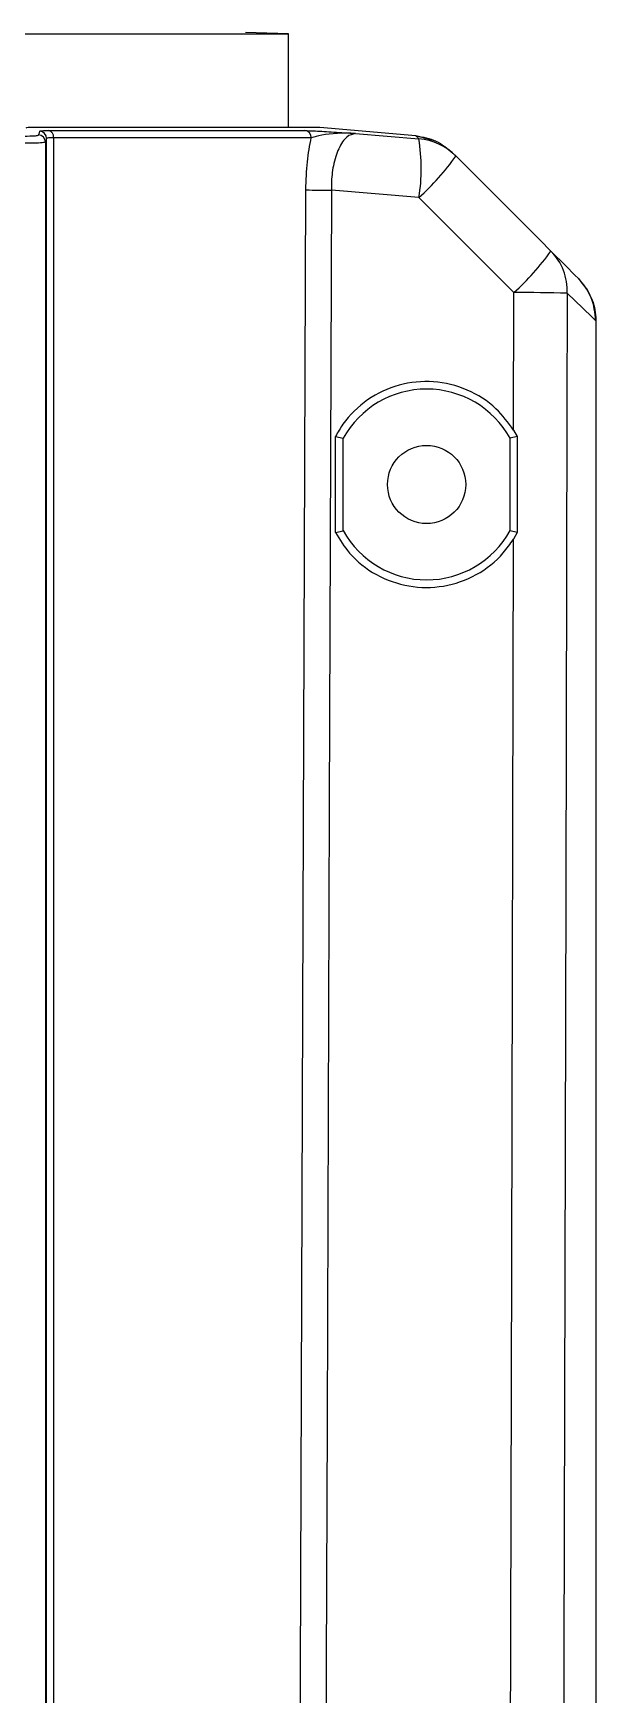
# Model space of a CAD drawing. Extents: x 17.3 to 113.1, y 4.8 to 84.5.
# Drawn here: x 55.977 to 57.158, y 17.782 to 21.265 of the extents above; entities that cross this region are included whole.
import ezdxf

# ---------------------------------------------------------------- set-up
doc = ezdxf.new("R2010")
doc.units = 0
doc.header["$MEASUREMENT"] = 0
doc.layers.add('OBJECT', color=7, linetype='CONTINUOUS')

msp = doc.modelspace()

# ---------------------------------------------------------------- linework, layer by layer
at = {"layer": 'OBJECT'}
for p, q in [((53.9829, 21.2631), (56.5129, 21.2631)), ((56.5129, 21.2631), (56.4229, 21.2662)), ((56.5129, 21.0673), (56.5129, 21.2631)), ((56.5778, 21.0673), (55.978, 21.0673)), ((56.5791, 21.0672), (55.979, 21.0672)), ((56.0054, 21.0442), (56.003, 21.0365)), ((56.0054, 17.1268), (56.0054, 21.0442)), ((56.0098, 21.0607), (56.5476, 21.0607)), ((56.0202, 21.0457), (56.0202, 17.1268)), ((56.5608, 21.0457), (56.0202, 21.0457)), ((56.7806, 21.0496), (56.5791, 21.0672)), ((56.6537, 21.0545), (56.7866, 21.0434)), ((56.8225, 21.0384), (56.7806, 21.0496)), ((56.003, 21.0365), (56.003, 16.9777)), ((56.8581, 21.0135), (56.8643, 21.0073)), ((56.7868, 20.9203), (56.6034, 20.9356)), ((56.9854, 20.4326), (56.9861, 20.721)), ((57.1578, 20.662), (57.1578, 15.9781)), ((56.6115, 20.2177), (56.6116, 20.4196)), ((56.6116, 20.4196), (56.6279, 20.4155)), ((56.6279, 20.2218), (56.6279, 20.4155)), ((56.9931, 20.4193), (56.9779, 20.4155)), ((56.9779, 20.2218), (56.9779, 20.4155)), ((56.9854, 20.4326), (56.9931, 20.4193)), ((56.9931, 20.4193), (56.9932, 20.218)), ((56.6115, 20.2177), (56.6279, 20.2218)), ((56.9932, 20.218), (56.9779, 20.2218)), ((56.9932, 20.218), (56.9849, 20.2037))]:
    msp.add_line(p, q, dxfattribs=at)
at = {"layer": 'OBJECT', "flags": 128}
for points in [[(56.8643, 21.0073), (57.0408, 20.8307), (57.0636, 20.808)], [(56.5346, 16.8268), (56.535, 16.9342), (56.5368, 17.4301), (56.5441, 19.414), (56.5495, 20.9364)], [(56.6034, 20.9356), (56.5987, 19.6447), (56.5939, 18.3537), (56.5881, 16.8261)], [(56.9861, 20.721), (56.8096, 20.8975), (56.7868, 20.9203)], [(57.0636, 20.808), (57.0947, 20.7768), (57.114, 20.7576), (57.1212, 20.7503)], [(57.0979, 20.7196), (57.0973, 20.4696), (57.0949, 19.4697), (57.086, 15.9781)], [(57.1578, 20.662), (57.1503, 20.6692), (57.1303, 20.6884), (57.0979, 20.7196)], [(56.9771, 16.9474), (56.9783, 17.4011), (56.9814, 18.6921), (56.9849, 20.2037)]]:
    msp.add_lwpolyline(points, dxfattribs=at)
at = {"layer": 'OBJECT'}
msp.add_circle((56.8029, 20.3187), 0.082, dxfattribs=at)
for centre, radius, start, end in [((55.988, 21.0364), 0.015, 0.1106, 86.3622), ((55.9904, 21.0441), 0.015, 0.1066, 86.2394), ((56.0063, 21.0471), 0.014, 354.2708, 75.476), ((56.546, 21.046), 0.0148, 359.0046, 83.6948), ((56.4123, 20.9811), 0.3794, 350.7788, 9.4498), ((56.776, 20.9189), 0.1249, 45.0012, 85.1376), ((56.4295, 21.3167), 0.5337, 312.0306, 324.56), ((56.6042, 23.0478), 2.1122, 268.5174, 269.9793), ((56.6288, 21.1174), 0.5337, 312.0302, 324.5608), ((56.9796, 20.7246), 0.1184, 357.5845, 44.7919), ((56.996, 17.1147), 3.6063, 88.3816, 90.1573), ((56.8029, 20.3187), 0.2, 28.955, 151.045), ((56.8029, 20.3187), 0.2, 208.955, 331.045)]:
    msp.add_arc(centre, radius, start, end, dxfattribs=at)
for points, knots in [([(55.895, 21.0515), (55.9055, 21.051), (55.9266, 21.0498), (55.9548, 21.0491), (55.976, 21.0492), (55.9871, 21.0501), (55.9885, 21.0511), (55.989, 21.0514)], [0, 0, 0, 0, 0.216835, 0.433686, 0.650167, 0.866493, 1, 1, 1, 1]), ([(55.979, 21.0672), (55.9744, 21.0672), (55.9649, 21.0671), (55.9628, 21.0663), (55.9618, 21.0659)], [0, 0, 0, 0, 0.491585, 1, 1, 1, 1]), ([(55.989, 21.0514), (55.9892, 21.052), (55.9899, 21.0546), (55.9907, 21.0571), (55.9913, 21.0591)], [0, 0, 0, 0, 0.226065, 1, 1, 1, 1]), ([(55.9913, 21.0591), (55.9922, 21.0595), (55.9941, 21.0605), (56.0045, 21.0606), (56.0098, 21.0607)], [0, 0, 0, 0, 0.488655, 1, 1, 1, 1]), ([(56.0202, 21.0457), (56.0161, 21.0457), (56.0077, 21.0455), (56.0062, 21.0446), (56.0054, 21.0442)], [0, 0, 0, 0, 0.486981, 1, 1, 1, 1]), ([(56.5476, 21.0607), (56.5542, 21.0605), (56.5683, 21.0601), (56.608, 21.0576), (56.6381, 21.0556), (56.6536, 21.0545), (56.6537, 21.0545)], [0, 0, 0, 0, 0.298757, 0.643489, 0.997319, 1, 1, 1, 1]), ([(56.5495, 20.9364), (56.5501, 20.9565), (56.5513, 20.9962), (56.5576, 21.0294), (56.5608, 21.0457)], [0, 0, 0, 0, 0.505217, 1, 1, 1, 1]), ([(56.6537, 21.0545), (56.6536, 21.0545), (56.6289, 21.0561), (56.589, 21.0534), (56.5676, 21.0476), (56.5608, 21.0457)], [0, 0, 0, 0, 0.00294, 0.680839, 1, 1, 1, 1]), ([(56.6537, 21.0545), (56.6476, 21.0531), (56.6353, 21.0504), (56.6182, 21.0257), (56.6066, 20.9901), (56.603, 20.9576), (56.6033, 20.94), (56.6034, 20.9356)], [0, 0, 0, 0, 0.251338, 0.503314, 0.735357, 0.935196, 1, 1, 1, 1]), ([(56.7866, 21.0434), (56.7858, 21.0442), (56.7822, 21.048), (56.7813, 21.0489), (56.7806, 21.0496)], [0, 0, 0, 0, 0.219221, 1, 1, 1, 1]), ([(56.7806, 21.0496), (56.7951, 21.047), (56.8241, 21.0418), (56.8468, 21.0229), (56.8581, 21.0135)], [0, 0, 0, 0, 0.5, 1, 1, 1, 1]), ([(56.003, 21.0365), (56.0016, 21.0359), (55.9988, 21.0348), (55.9795, 21.0341), (55.9515, 21.0343), (55.9212, 21.0353), (55.9016, 21.0362), (55.8941, 21.0366)], [0, 0, 0, 0, 0.216841, 0.433701, 0.650254, 0.866699, 1, 1, 1, 1]), ([(57.1578, 20.662), (57.156, 20.6783), (57.1525, 20.7087), (57.1341, 20.737), (57.1228, 20.7487), (57.1212, 20.7503)], [0, 0, 0, 0, 0.499395, 0.929163, 1, 1, 1, 1]), ([(57.1212, 20.7503), (57.1315, 20.7375), (57.1505, 20.7135), (57.1575, 20.6805), (57.1578, 20.6643), (57.1578, 20.662)], [0, 0, 0, 0, 0.499398, 0.929182, 1, 1, 1, 1]), ([(56.9854, 20.4326), (56.9739, 20.4483), (56.9479, 20.4835), (56.8891, 20.5204), (56.8177, 20.538), (56.7439, 20.5307), (56.677, 20.4993), (56.6339, 20.4578), (56.6166, 20.4282), (56.6116, 20.4196)], [0, 0, 0, 0, 0.1286483, 0.2889616, 0.449731, 0.611042, 0.7726028, 0.934007, 1, 1, 1, 1]), ([(56.6115, 20.2177), (56.6207, 20.2029), (56.6427, 20.1676), (56.6959, 20.1263), (56.7651, 20.1018), (56.8392, 20.1017), (56.9088, 20.1263), (56.9575, 20.1645), (56.9782, 20.194), (56.9849, 20.2037)], [0, 0, 0, 0, 0.115332, 0.275775, 0.436647, 0.598107, 0.759921, 0.921699, 1, 1, 1, 1])]:
    msp.add_open_spline(points, degree=3, knots=knots, dxfattribs=at)

doc.saveas('drawing.dxf')
